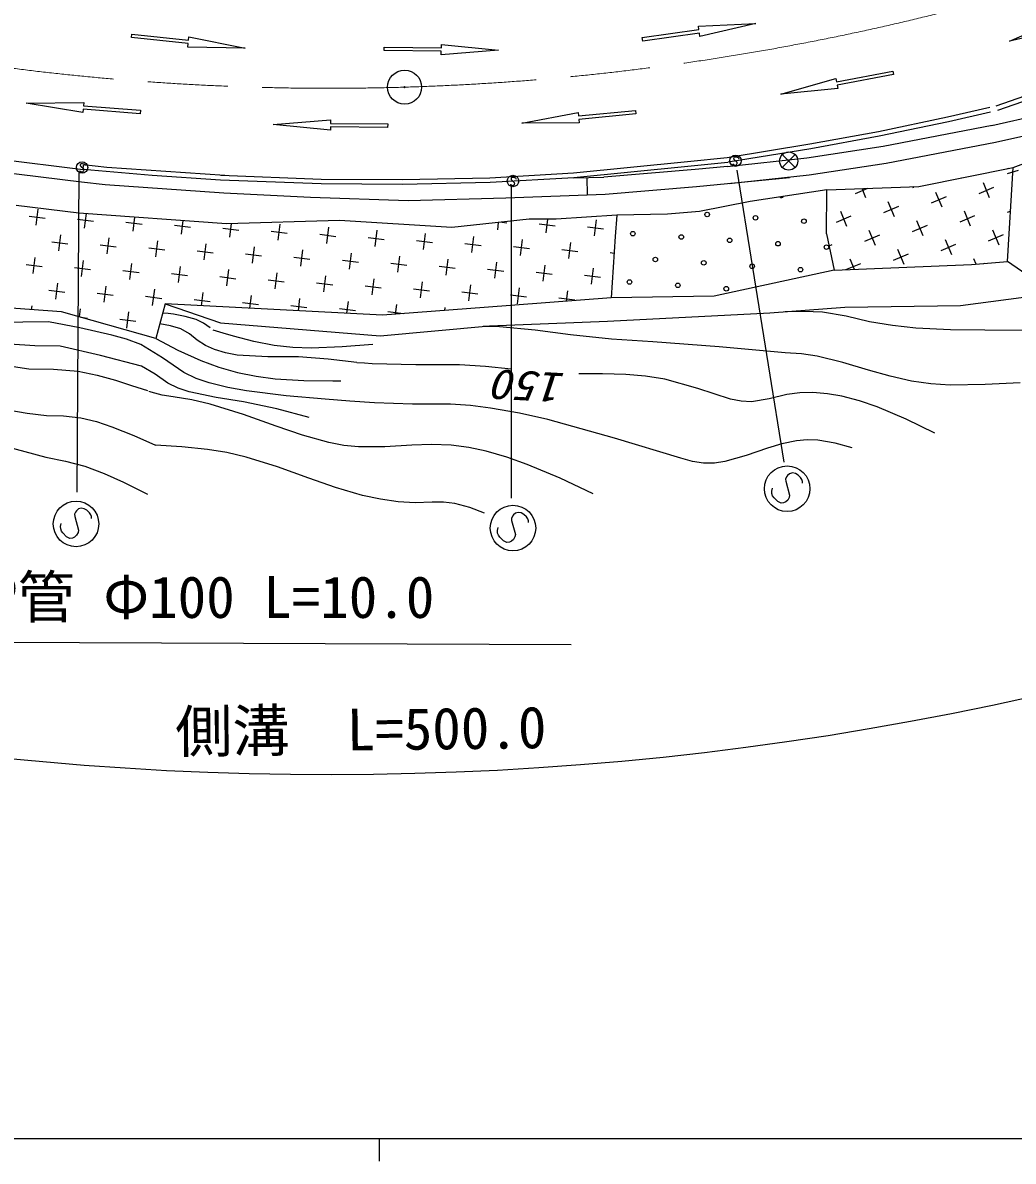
# Model space of a CAD drawing. Units: millimetres, scale not verified. Extents: x 40000 to 680000, y 20000 to 380000.
# Drawn here: x 152422 to 195725, y 204000 to 253783 of the extents above; entities that cross this region are included whole.
import ezdxf
from ezdxf.enums import TextEntityAlignment as Align

# ---------------------------------------------------------------- set-up
doc = ezdxf.new("R2010")
doc.units = ezdxf.units.MM
doc.header["$LTSCALE"] = 1000
doc.linetypes.add('CHAIN', pattern=[18.5, 12, -1.5, 3.5, -1.5])
doc.layers.add('1_7', color=7, linetype='Continuous')
for name, color, linetype, lineweight in [('M-BGD', 7, 'Continuous', 25), ('M-BMK', 2, 'CHAIN', 13), ('M-TTL-BAND', 7, 'Continuous', 25)]:
    doc.layers.add(name, color=color, linetype=linetype, lineweight=lineweight)
doc.styles.add('ＭＳ ゴシック', font='')
doc.styles.get('ＭＳ ゴシック').set_extended_font_data('MS Gothic')

# ---------------------------------------------------------------- blocks, each defined once
blk = doc.blocks.new('BUHIN274')
at = {"color": 7, "linetype": 'Continuous', "lineweight": 25}
blk.add_lwpolyline([(165, -70), (179, -56), (187, -36), (191, -10), (189, 29), (179, 61), (159, 87), (130, 102), (102, 102), (83, 100), (58, 89), (46, 71), (-27, -69), (-49, -85), (-79, -96), (-109, -95), (-134, -87), (-157, -71), (-170, -33), (-173, 25), (-170, 50), (-160, 74), (-142, 95), (-114, 114)], dxfattribs=at)
blk.add_circle((0, 0), 249, dxfattribs=at)
blk = doc.blocks.new('BUHIN300')
at = {"color": 7, "linetype": 'Continuous', "lineweight": 25}
blk.add_lwpolyline([(-414, 584), (-493, 565), (-560, 516), (-628, 434), (-703, 299), (-736, 168), (-724, 35), (-659, -75), (-561, -135), (-493, -167), (-386, -180), (-304, -146), (236, 178), (344, 187), (472, 161), (573, 94), (639, 17), (683, -87), (648, -245), (536, -446), (474, -526), (389, -587), (285, -621), (150, -626)], dxfattribs=at)
blk.add_circle((0, 0), 995, dxfattribs=at)
blk = doc.blocks.new('BUHIN303')
at = {"color": 7, "linetype": 'Continuous', "lineweight": 25}
for radius in [746, 22.5]:
    blk.add_circle((0, 0), radius, dxfattribs=at)

msp = doc.modelspace()

# ---------------------------------------------------------------- linework, layer by layer
at = {"layer": 'M-BGD'}
for p, q in [((213969, 256758), (194971, 250134)), ((214030, 256568), (195037, 249946)), ((195569, 252977), (197873, 253974)), ((179507, 253133), (181983, 253482)), ((181962, 253630), (184469, 253756)), ((181983, 253482), (181962, 253630)), ((184469, 253756), (182025, 253185)), ((198014, 253547), (195569, 252977)), ((157169, 253142), (157186, 253291)), ((159655, 252870), (157169, 253142)), ((157186, 253291), (159671, 253020)), ((159671, 253020), (159688, 253169)), ((159688, 253169), (162149, 252673)), ((179528, 252985), (179507, 253133)), ((182004, 253333), (179528, 252985)), ((182025, 253185), (182004, 253333)), ((159639, 252721), (159655, 252870)), ((162149, 252673), (159639, 252721)), ((168221, 252570), (168223, 252720)), ((170721, 252537), (168221, 252570)), ((168223, 252720), (170723, 252687)), ((173222, 252579), (170719, 252387)), ((170719, 252387), (170721, 252537)), ((170723, 252687), (170725, 252837)), ((170725, 252837), (173222, 252579)), ((188000, 251199), (190456, 251666)), ((190484, 251518), (188028, 251051)), ((190456, 251666), (190484, 251518)), ((185558, 250658), (187972, 251346)), ((187972, 251346), (188000, 251199)), ((188028, 251051), (188056, 250904)), ((188056, 250904), (185558, 250658)), ((152578, 250274), (155088, 250301)), ((155053, 249853), (152578, 250274)), ((155065, 250002), (155053, 249853)), ((157557, 249805), (155065, 250002)), ((155088, 250301), (155077, 250152)), ((155077, 250152), (157569, 249954)), ((157569, 249954), (157557, 249805)), ((176722, 249707), (179210, 249952)), ((179210, 249952), (179225, 249803)), ((194705, 250071), (192853, 249648)), ((163375, 249335), (165878, 249535)), ((165878, 249535), (165876, 249385)), ((174241, 249386), (176707, 249856)), ((176707, 249856), (176722, 249707)), ((179225, 249803), (176737, 249558)), ((176737, 249558), (176751, 249408)), ((192853, 249648), (189831, 249020)), ((192896, 249453), (189870, 248823)), ((194731, 249872), (192896, 249453)), ((194784, 249296), (197261, 249853)), ((165873, 249085), (163375, 249335)), ((165875, 249235), (165873, 249085)), ((168375, 249210), (165875, 249235)), ((165876, 249385), (168376, 249360)), ((168376, 249360), (168375, 249210)), ((176751, 249408), (174241, 249386)), ((189831, 249020), (186836, 248471)), ((190046, 248384), (194807, 249301)), ((194949, 248564), (197122, 249053)), ((186836, 248471), (183224, 247879)), ((189870, 248823), (186871, 248274)), ((190173, 247645), (194949, 248564)), ((186871, 248274), (183256, 247682)), ((185628, 248017), (186192, 247456)), ((186191, 248019), (185629, 247454)), ((186708, 247881), (190046, 248384)), ((195721, 247461), (197274, 248044)), ((150659, 247909), (155063, 247364)), ((155063, 247364), (155081, 247563)), ((156104, 247459), (155082, 247573)), ((161260, 247098), (156104, 247459)), ((181486, 247704), (176502, 247207)), ((181506, 247505), (176518, 247008)), ((183224, 247879), (181486, 247704)), ((183244, 247680), (181506, 247505)), ((183235, 247497), (181822, 247368)), ((183221, 247496), (186708, 247881)), ((186805, 247138), (190173, 247645)), ((191594, 246630), (195721, 247461)), ((195479, 243343), (195721, 247461)), ((150802, 247344), (154990, 246829)), ((154876, 247214), (154781, 233256)), ((158076, 247102), (155063, 247364)), ((161071, 246904), (158076, 247102)), ((165472, 246935), (161082, 247104)), ((169026, 246913), (165472, 246935)), ((172844, 246993), (169026, 246913)), ((176502, 247207), (172844, 246993)), ((176518, 247008), (172852, 246793)), ((176518, 247008), (177822, 247038)), ((177079, 247015), (177103, 246265)), ((181822, 247368), (177822, 247038)), ((181884, 246621), (185950, 247018)), ((183303, 246750), (186805, 247138)), ((183643, 247337), (185703, 234568)), ((193445, 246966), (193431, 246999)), ((195935, 247323), (195456, 247179)), ((195525, 247385), (195511, 247418)), ((154990, 246829), (156021, 246714)), ((156021, 246714), (161215, 246349)), ((165467, 246735), (161071, 246904)), ((169027, 246713), (165467, 246735)), ((172852, 246793), (169027, 246713)), ((173770, 246604), (173782, 232998)), ((177884, 246290), (181884, 246621)), ((187581, 246479), (184222, 245974)), ((187567, 244551), (187581, 246479)), ((187581, 246479), (191594, 246630)), ((188823, 246317), (189369, 246546)), ((189286, 246128), (189114, 246536)), ((191366, 246547), (191335, 246620)), ((194232, 246324), (194884, 246598)), ((194695, 246135), (194421, 246787)), ((161215, 246349), (164997, 246158)), ((164997, 246158), (169272, 246018)), ((169272, 246018), (173543, 246123)), ((173543, 246123), (177884, 246290)), ((184222, 245974), (182004, 245534)), ((190535, 245297), (190262, 245949)), ((192152, 245905), (192804, 246179)), ((192615, 245716), (192341, 246368)), ((154869, 245463), (152138, 245787)), ((153007, 244934), (153096, 245635)), ((161332, 244992), (154869, 245463)), ((155124, 244801), (155205, 245439)), ((182004, 245534), (180610, 245412)), ((188456, 244878), (188182, 245530)), ((190073, 245486), (190725, 245760)), ((193864, 244886), (193590, 245538)), ((195481, 245494), (195609, 245548)), ((152701, 245329), (153402, 245240)), ((154818, 245196), (155519, 245108)), ((156935, 245063), (157637, 244975)), ((157242, 244668), (157319, 245285)), ((159359, 244536), (159434, 245131)), ((166269, 245133), (161332, 244992)), ((161476, 244403), (161551, 244999)), ((163593, 244270), (163681, 244972)), ((171184, 244824), (166269, 245133)), ((174563, 245198), (171184, 244824)), ((173187, 244732), (173227, 245050)), ((173369, 245066), (173582, 245039)), ((175746, 245201), (174563, 245198)), ((174997, 244994), (175699, 244906)), ((175304, 244600), (175379, 245200)), ((178399, 245369), (175746, 245201)), ((177421, 244467), (177509, 245168)), ((178399, 245369), (178329, 244433)), ((180610, 245412), (178399, 245369)), ((187993, 245067), (188645, 245341)), ((191785, 244467), (191511, 245119)), ((193401, 245075), (194053, 245349)), ((154000, 243809), (154088, 244510)), ((159052, 244931), (159754, 244842)), ((161169, 244798), (161871, 244710)), ((163287, 244665), (163988, 244577)), ((165404, 244533), (166105, 244444)), ((165710, 244138), (165799, 244839)), ((167828, 244005), (167916, 244707)), ((169945, 243873), (170033, 244574)), ((172062, 243740), (172150, 244441)), ((177114, 244862), (177816, 244774)), ((187567, 244551), (187898, 242962)), ((189242, 244237), (189894, 244511)), ((189705, 244048), (189431, 244700)), ((191322, 244656), (191974, 244930)), ((194651, 244245), (195303, 244519)), ((195113, 244056), (194840, 244708)), ((153693, 244204), (154395, 244115)), ((155810, 244071), (156512, 243983)), ((156117, 243676), (156205, 244378)), ((157927, 243938), (158629, 243850)), ((158234, 243543), (158322, 244245)), ((160351, 243411), (160439, 244112)), ((162468, 243278), (162557, 243980)), ((167521, 244400), (168222, 244312)), ((169638, 244267), (170340, 244179)), ((171755, 244135), (172457, 244047)), ((173872, 244002), (174574, 243914)), ((174179, 243607), (174267, 244309)), ((176296, 243475), (176384, 244176)), ((178329, 244433), (178146, 241751)), ((187675, 244033), (187815, 244092)), ((192571, 243826), (193223, 244100)), ((193034, 243637), (192760, 244289)), ((152875, 242816), (152963, 243518)), ((160044, 243806), (160746, 243717)), ((162162, 243673), (162863, 243585)), ((164279, 243540), (164980, 243452)), ((164585, 243146), (164674, 243847)), ((166703, 243013), (166791, 243714)), ((168820, 242880), (168908, 243582)), ((170937, 242748), (171025, 243449)), ((175990, 243870), (176691, 243781)), ((178107, 243737), (178281, 243715)), ((188791, 242998), (188601, 243451)), ((190492, 243407), (191143, 243681)), ((190954, 243218), (190681, 243870)), ((194107, 243226), (194009, 243458)), ((152568, 243211), (153270, 243123)), ((154685, 243079), (155387, 242990)), ((154992, 242684), (155080, 243385)), ((156802, 242946), (157504, 242858)), ((157109, 242551), (157197, 243253)), ((159226, 242419), (159314, 243120)), ((161343, 242286), (161432, 242987)), ((166396, 243408), (167098, 243320)), ((168513, 243275), (169215, 243187)), ((170630, 243143), (171332, 243054)), ((172747, 243010), (173449, 242922)), ((173054, 242615), (173142, 243317)), ((175171, 242482), (175260, 243184)), ((177288, 242350), (177377, 243051)), ((187898, 242962), (182657, 241822)), ((187898, 242962), (193905, 243210)), ((188412, 242988), (189064, 243262)), ((193905, 243210), (195479, 243343)), ((194437, 243254), (194472, 243269)), ((196512, 242624), (195479, 243343)), ((158920, 242813), (159621, 242725)), ((161037, 242681), (161738, 242593)), ((163154, 242548), (163855, 242460)), ((163461, 242153), (163549, 242855)), ((165578, 242021), (165666, 242722)), ((167695, 241888), (167783, 242590)), ((169812, 241755), (169900, 242457)), ((174865, 242877), (175566, 242789)), ((176982, 242745), (177683, 242656)), ((193414, 241421), (202409, 242594)), ((153560, 242086), (154262, 241998)), ((153867, 241692), (153955, 242393)), ((155677, 241954), (156379, 241866)), ((155984, 241559), (156072, 242260)), ((158101, 241426), (158190, 242128)), ((160233, 241407), (160307, 241995)), ((165271, 242416), (165973, 242327)), ((167388, 242283), (168090, 242195)), ((169505, 242150), (170207, 242062)), ((171623, 242018), (172324, 241929)), ((171929, 241623), (172017, 242324)), ((174046, 241490), (174135, 242192)), ((176194, 241603), (176252, 242059)), ((154114, 241150), (149518, 241472)), ((157795, 241821), (158496, 241733)), ((158649, 241488), (158243, 239975)), ((168156, 241003), (158649, 241488)), ((158649, 241488), (161072, 240655)), ((159912, 241689), (160613, 241600)), ((162029, 241556), (162731, 241468)), ((162353, 241299), (162424, 241863)), ((164473, 241191), (164541, 241730)), ((166593, 241083), (166658, 241597)), ((168723, 241045), (168775, 241465)), ((178146, 241751), (172589, 241331)), ((173740, 241885), (174441, 241797)), ((175857, 241752), (176558, 241664)), ((182657, 241822), (178146, 241751)), ((152810, 241241), (152830, 241401)), ((158243, 239975), (154114, 241150)), ((154904, 240925), (154947, 241268)), ((156976, 240434), (157065, 241136)), ((164146, 241423), (164848, 241335)), ((166263, 241291), (166965, 241202)), ((172589, 241331), (168156, 241003)), ((168380, 241158), (169074, 241071)), ((170876, 241204), (170893, 241332)), ((177980, 240737), (185091, 241097)), ((185091, 241097), (188360, 241353)), ((188360, 241353), (193414, 241421)), ((154955, 240911), (155254, 240873)), ((156670, 240829), (157371, 240741)), ((161072, 240655), (168044, 240088)), ((168044, 240088), (172831, 240532)), ((172831, 240532), (177980, 240737)), ((148868, 226710), (176392, 226591))]:
    msp.add_line(p, q, dxfattribs=at)
for points in [[(160617, 240439), (160326, 240646), (160000, 240803), (159523, 240945), (159009, 241035), (158782, 241063), (158543, 241091)], [(196244, 240326), (194489, 240346), (192983, 240360), (191470, 240434), (190454, 240538), (189447, 240702), (188418, 240946), (187383, 241128), (186575, 241161), (185760, 241150)], [(165641, 237325), (163932, 237472), (162205, 237682), (161381, 237828), (160574, 238031), (160006, 238232), (159466, 238486), (158535, 239132), (157579, 239721), (156964, 239950), (156313, 240128), (154916, 240449), (153543, 240701), (152423, 240684), (151310, 240683)], [(167027, 238920), (165774, 239073), (164481, 239170), (163131, 239180), (161798, 239251), (161289, 239343), (160802, 239492), (160413, 239671), (160054, 239903), (159707, 240177), (159333, 240393), (158887, 240529), (158415, 240614)], [(196032, 238045), (194503, 237962), (192966, 237940), (192127, 237998), (191285, 238117), (190338, 238325), (189391, 238595), (188275, 238929), (187151, 239202), (186463, 239304), (185757, 239348), (182869, 239619), (179970, 239831), (178169, 239951), (176364, 240132), (174818, 240339), (173258, 240487), (172899, 240501), (172544, 240506)], [(164947, 236528), (163530, 236894), (162079, 237205), (160873, 237396), (159691, 237644), (159213, 237809), (158762, 238028), (158205, 238420), (157611, 238764), (155828, 239234), (154061, 239639), (152955, 239652), (151844, 239726), (151041, 239869), (150220, 239954), (149660, 239962), (149099, 239952)], [(158242, 239976), (159207, 239472), (160209, 239018), (160998, 238729), (161813, 238494), (162623, 238328), (163451, 238220), (164707, 238142), (165982, 238123), (166153, 238123), (166334, 238122)], [(167721, 239717), (166381, 239607), (165038, 239557), (164223, 239583), (163415, 239669), (162520, 239845), (161633, 240081), (161190, 240212), (160749, 240346)], [(147569, 239654), (148017, 239420), (148488, 239243), (149541, 239168), (150603, 239032), (151642, 238813), (152686, 238654), (153766, 238631), (154847, 238547), (155668, 238379), (156480, 238151), (157180, 237928), (157875, 237704)], [(173779, 238631), (172649, 238756), (171515, 238820), (169607, 238818), (167694, 238876), (167366, 238897), (167028, 238919)], [(192302, 235842), (191038, 236447), (189773, 236985), (189010, 237250), (188235, 237455), (187605, 237564), (186964, 237614), (186400, 237599), (185824, 237522), (185057, 237338), (184281, 237214), (183825, 237236), (183369, 237318), (181936, 237788), (180487, 238200), (179646, 238329), (178790, 238400), (177770, 238430), (176737, 238430)], [(177354, 233188), (175921, 233862), (174479, 234474), (173590, 234791), (172683, 235050), (171930, 235207), (171158, 235305), (170297, 235336), (169426, 235306), (168259, 235243), (167097, 235239), (166454, 235300), (165808, 235422), (164650, 235751), (163507, 236139), (162068, 236651), (160618, 237103), (159815, 237292), (158999, 237422), (158517, 237495), (158037, 237629), (157989, 237644), (157932, 237662)], [(188691, 235201), (187941, 235393), (187182, 235525), (186720, 235547), (186249, 235509), (185612, 235374), (184976, 235177), (184049, 234856), (183124, 234599), (182658, 234531), (182191, 234525), (181698, 234599), (181196, 234737), (178288, 235614), (175383, 236428), (174139, 236710), (172873, 236935), (172002, 237047), (171118, 237098), (169464, 237104), (167796, 237170), (166718, 237242), (165641, 237325)], [(151776, 236859), (152610, 236706), (153461, 236612), (154207, 236593), (154957, 236513), (155645, 236343), (156319, 236113), (157277, 235730), (158228, 235317)], [(143703, 234450), (144375, 234959), (145090, 235421), (145566, 235440), (146028, 235520), (146752, 235786), (147494, 235994), (148001, 236054), (148509, 236054), (149134, 235984), (149770, 235851), (151592, 235290), (153431, 234786), (154289, 234618), (155140, 234390), (155988, 234074), (156830, 233696), (157356, 233438), (157880, 233174)], [(172612, 232345), (171967, 232585), (171313, 232764), (170823, 232821), (170314, 232819), (169573, 232796), (168837, 232834), (168059, 232945), (167279, 233117), (166101, 233465), (164923, 233876), (163559, 234364), (162191, 234789), (161348, 234988), (160494, 235127), (159370, 235241), (158229, 235317)]]:
    msp.add_lwpolyline(points, dxfattribs=at)
for centre, radius in [((185910, 247736), 398), ((182343, 245400), 99.5), ((184459, 245252), 99.5), ((186575, 245105), 99.5), ((179095, 244563), 99.5), ((181211, 244416), 99.5), ((183327, 244268), 99.5), ((185443, 244121), 99.5), ((187559, 243973), 99.5), ((180079, 243431), 99.5), ((182195, 243284), 99.5), ((184311, 243136), 99.5), ((186427, 242989), 99.5), ((178947, 242447), 99.5), ((181063, 242299), 99.5), ((183179, 242152), 99.5)]:
    msp.add_circle(centre, radius, dxfattribs=at)
for centre, radius, start, end in [((185591, 246237), 99.5, 222.9671, 334.1355), ((165814, 360933), 140020, 239.56946, 287.21852)]:
    msp.add_arc(centre, radius, start, end, dxfattribs=at)
at = {"layer": 'M-BMK'}
msp.add_arc((165813, 360934), 110016, 239.56953, 287.21844, dxfattribs=at)
at = {"layer": 'M-TTL-BAND'}
for p, q in [((40000, 205000), (579000, 205000)), ((168000, 205000), (168000, 204000))]:
    msp.add_line(p, q, dxfattribs=at)

# ---------------------------------------------------------------- block references
at = {"layer": 'M-BGD', "rotation": 254.33752}
for name, p in [('BUHIN303', (169116, 250967)), ('BUHIN274', (183584, 247751)), ('BUHIN274', (155015, 247456)), ('BUHIN274', (173855, 246864)), ('BUHIN300', (185841, 233408)), ('BUHIN300', (154751, 231868)), ('BUHIN300', (173855, 231687))]:
    msp.add_blockref(name, p, dxfattribs=at)

# ---------------------------------------------------------------- texts
at = {"layer": '1_7', "style": 'ＭＳ ゴシック'}
msp.add_text('VP管 Φ100 L=10.0', height=1833, dxfattribs=at).set_placement((149703, 227206), align=Align.BOTTOM_LEFT)
msp.add_text('側溝\u3000L=500.0', height=1833, rotation=0.7, dxfattribs=at).set_placement((159103, 221317), align=Align.BOTTOM_LEFT)
at = {"layer": 'M-BGD', "style": 'ＭＳ ゴシック', "oblique": 15, "width": 1.15}
msp.add_text('150', height=1320, rotation=176.9, dxfattribs=at).set_placement((176212, 238849), align=Align.BOTTOM_LEFT)

doc.saveas('drawing.dxf')
